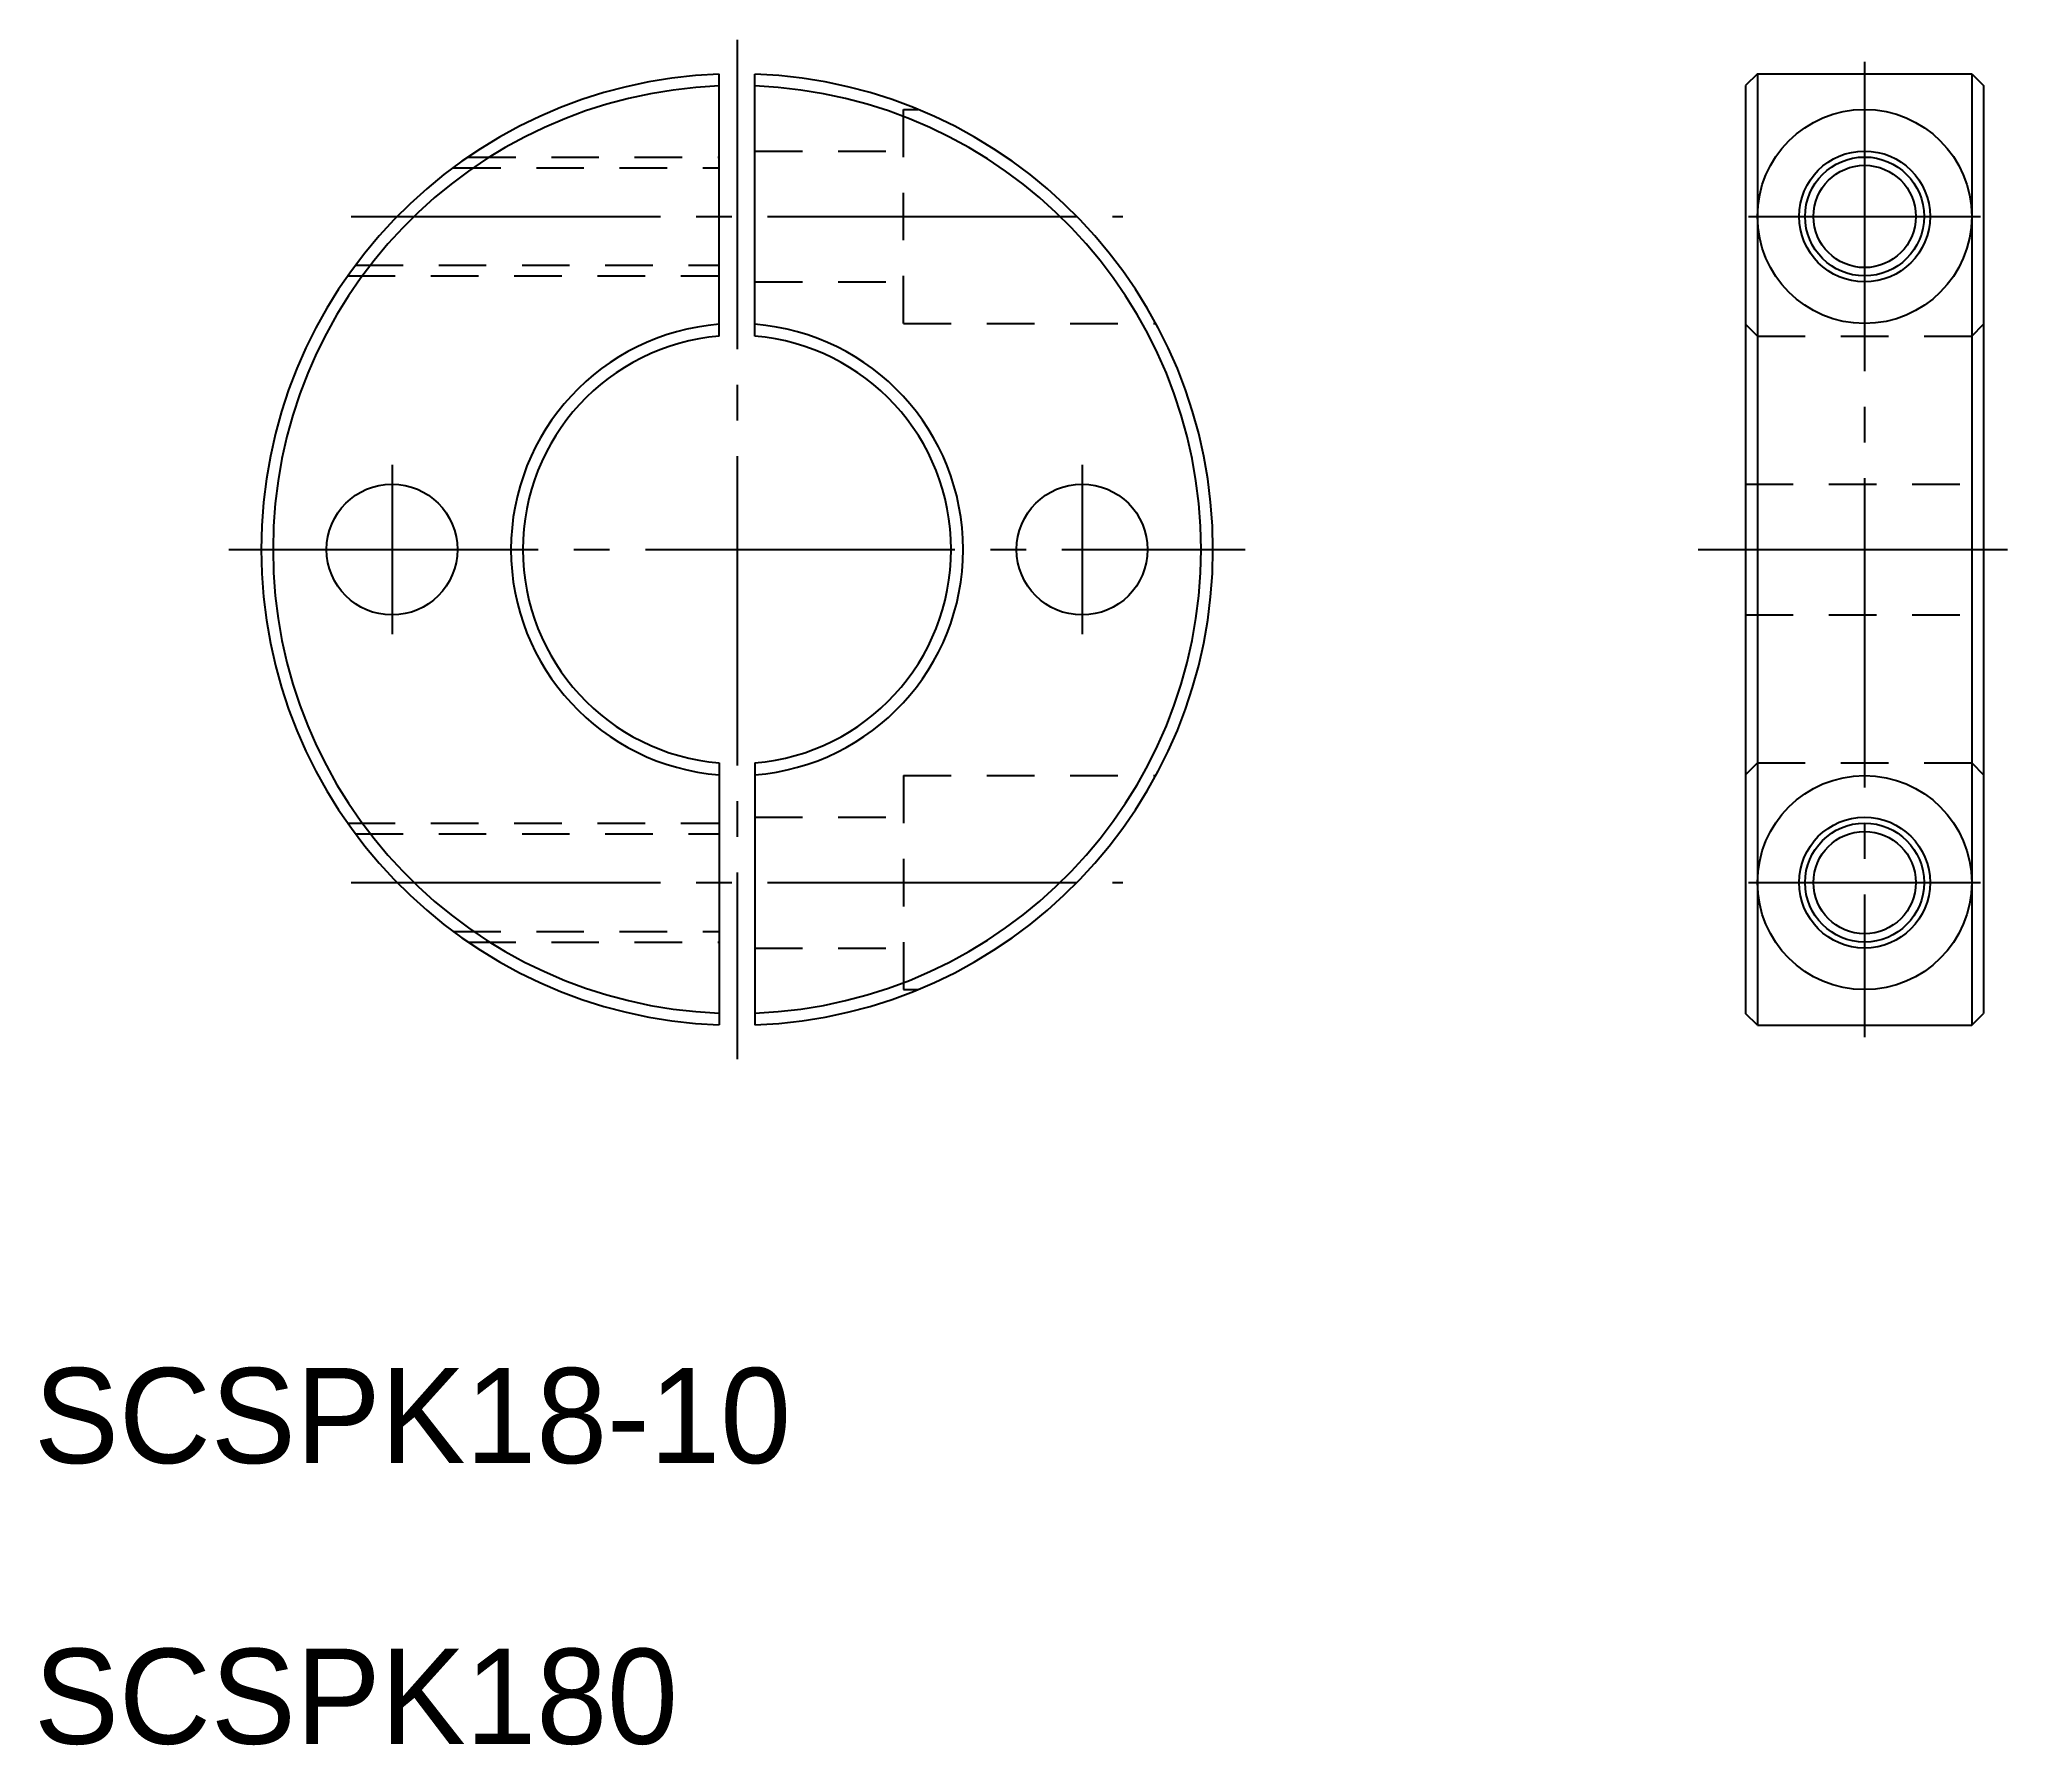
# Model space of a CAD drawing. Extents: x 62.8 to 146.5, y 174.5 to 246.2.
import ezdxf

# ---------------------------------------------------------------- set-up
doc = ezdxf.new("R2010")
doc.units = 0
doc.linetypes.add('CENTER', pattern=[17.5, 13, -1.5, 1.5, -1.5])
doc.linetypes.add('DASHED', pattern=[3.5, 2, -1.5])
doc.layers.get('0').update_dxf_attribs({"linetype": 'CONTINUOUS'})
doc.layers.add('CENTER', color=1, linetype='CENTER')

msp = doc.modelspace()

# ---------------------------------------------------------------- linework, layer by layer
at = {"color": 7, "linetype": 'CONTINUOUS'}
for p, q in [((91.398, 233.725), (91.398, 244.742)), ((92.898, 233.725), (92.898, 244.742)), ((135.034, 244.756), (134.534, 244.256)), ((135.034, 244.756), (135.034, 204.756)), ((135.034, 244.756), (144.034, 244.756)), ((144.034, 244.756), (144.034, 204.756)), ((144.034, 244.756), (144.534, 244.256)), ((134.534, 244.256), (134.534, 205.256)), ((144.534, 244.256), (144.534, 205.256)), ((91.398, 215.791), (91.398, 204.77)), ((92.898, 215.791), (92.898, 204.77)), ((135.034, 204.756), (134.534, 205.256)), ((144.034, 204.756), (144.534, 205.256)), ((135.034, 204.756), (144.034, 204.756))]:
    msp.add_line(p, q, dxfattribs=at)
at = {"color": 3, "linetype": 'DASHED'}
for p, q in [((99.148, 234.256), (99.148, 243.256)), ((99.148, 243.256), (99.747, 243.256)), ((80.845, 241.256), (91.398, 241.256)), ((92.898, 241.506), (99.148, 241.506)), ((80.215, 240.806), (91.398, 240.806)), ((75.785, 236.256), (91.398, 236.256)), ((76.111, 236.706), (91.398, 236.706)), ((92.898, 236.006), (99.148, 236.006)), ((99.148, 234.256), (109.748, 234.256)), ((134.534, 234.225), (135.034, 233.725)), ((135.034, 233.725), (144.034, 233.725)), ((144.034, 233.725), (144.534, 234.225)), ((134.534, 227.506), (144.534, 227.506)), ((134.534, 222.006), (144.534, 222.006)), ((99.148, 215.256), (109.748, 215.256)), ((99.148, 215.256), (99.148, 206.256)), ((134.534, 215.291), (135.034, 215.791)), ((135.034, 215.791), (144.034, 215.791)), ((144.034, 215.791), (144.534, 215.291)), ((92.898, 213.506), (99.148, 213.506)), ((75.785, 213.256), (91.398, 213.256)), ((76.111, 212.806), (91.398, 212.806)), ((80.215, 208.706), (91.398, 208.706)), ((80.845, 208.256), (91.398, 208.256)), ((92.898, 208.006), (99.148, 208.006)), ((99.148, 206.256), (99.747, 206.256))]:
    msp.add_line(p, q, dxfattribs=at)
for centre, radius in [((139.534, 238.756), 4.5), ((139.534, 238.756), 2.15), ((77.648, 224.756), 2.75), ((106.648, 224.756), 2.75), ((139.534, 210.756), 4.5), ((139.534, 210.756), 2.15)]:
    msp.add_circle(centre, radius)
at = {"color": 7, "linetype": 'CONTINUOUS'}
for centre in [(139.534, 238.756), (139.534, 210.756)]:
    msp.add_circle(centre, 2.75, dxfattribs=at)
at = {"color": 3, "linetype": 'CONTINUOUS'}
for centre in [(139.534, 238.756), (139.534, 210.756)]:
    msp.add_circle(centre, 2.5, dxfattribs=at)
for radius, start, end in [(20, 92.1491, 267.8509), (20, 272.1491, 87.8509), (19.5, 92.20423, 267.79577), (19.5, 272.20423, 87.79577), (9.5, 94.52806, 265.47194), (9, 94.78019, 265.21981), (9.5, 274.52806, 85.47194), (9, 274.78019, 85.21981)]:
    msp.add_arc((92.148, 224.756), radius, start, end)
at = {"layer": 'CENTER', "color": 1, "linetype": 'CENTER'}
for p, q in [((92.148, 246.182), (92.148, 203.33)), ((139.534, 245.256), (139.534, 204.256)), ((75.929, 238.756), (108.367, 238.756)), ((134.659, 238.756), (144.409, 238.756)), ((77.648, 228.319), (77.648, 221.194)), ((106.648, 228.319), (106.648, 221.194)), ((70.794, 224.756), (113.502, 224.756)), ((132.534, 224.756), (146.534, 224.756)), ((75.929, 210.756), (108.367, 210.756)), ((134.659, 210.756), (144.409, 210.756))]:
    msp.add_line(p, q, dxfattribs=at)

# ---------------------------------------------------------------- texts
for s, p in [('SCSPK18-10', (62.604, 186.353)), ('SCSPK180', (62.604, 174.553))]:
    msp.add_text(s, height=4).set_placement(p)

doc.saveas('drawing.dxf')
